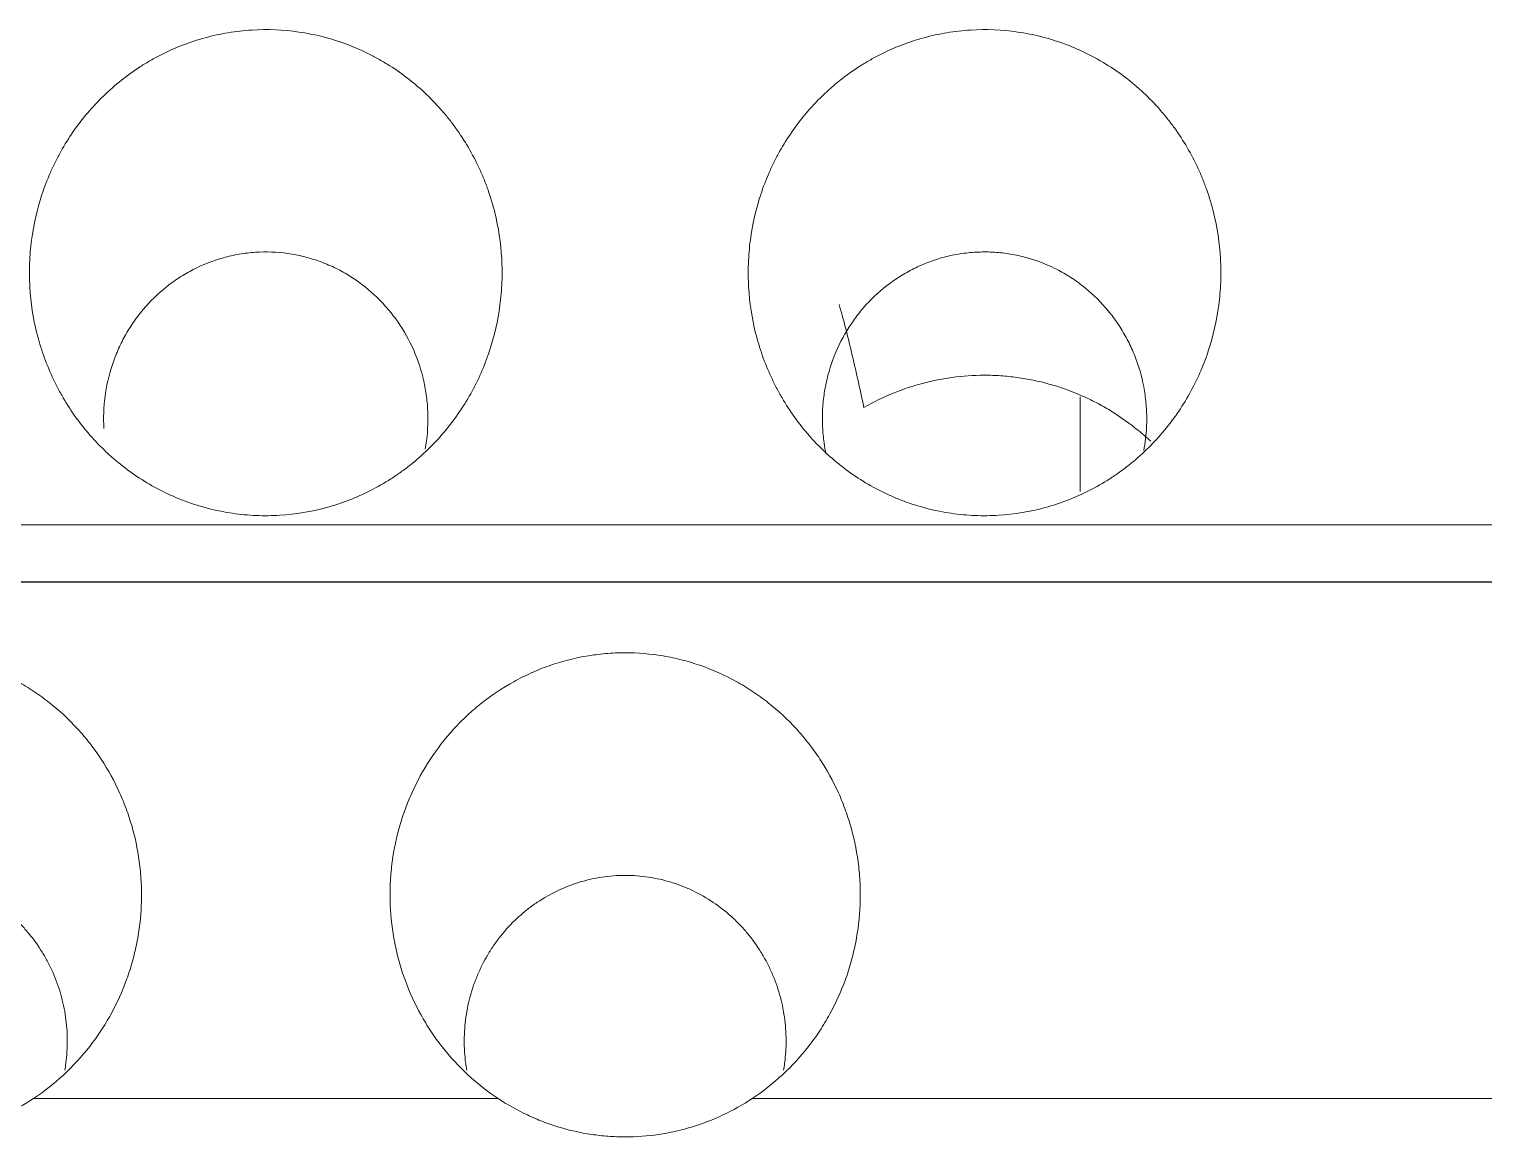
# Model space of a CAD drawing. Header units: inches. Extents: x 3778 to 56227, y -16914 to 35091.
# Drawn here: x 42629.28 to 42635.32, y -12661.26 to -12656.65 of the extents above; entities that cross this region are included whole.
import ezdxf

# ---------------------------------------------------------------- set-up
doc = ezdxf.new("R2010")
doc.units = ezdxf.units.IN
doc.header["$LTSCALE"] = 100
doc.header["$MEASUREMENT"] = 0
doc.linetypes.add('DH-HID2', pattern=[1.2, 0.8, -0.4])
doc.layers.add('2-con', color=2, linetype='Continuous')
doc.layers.add('FU-FURM', color=251, linetype='DH-HID2')
doc.layers.add('mark-B', color=2, linetype='Continuous', lineweight=20)

# ---------------------------------------------------------------- blocks, each defined once
blk = doc.blocks.new('cjscjdeh')
at = {"layer": 'FU-FURM', "color": 8}
blk.add_line((149349.5168, 68184.8848), (151549.5168, 68184.8848), dxfattribs=at)
blk = doc.blocks.new('무풍1WAY 대형')
at = {"layer": 'mark-B'}
for p, q in [((289.2596, -420.2368), (-384.8363, -420.2368)), ((50.4029, -420.3757), (50.4029, -420.7694))]:
    blk.add_line(p, q, dxfattribs=at)
for points, knots in [([(52.8226, -417.8514), (52.7839, -417.8259), (52.7435, -417.8031), (52.6799, -417.7731), (52.6582, -417.7639), (52.6146, -417.7471), (52.5926, -417.7396), (52.5259, -417.7194), (52.4806, -417.7092), (52.4114, -417.6989), (52.3881, -417.6963), (52.3411, -417.6928), (52.3177, -417.6919), (52.2476, -417.6919), (52.2013, -417.6954), (52.1323, -417.7056), (52.1093, -417.7099), (52.0637, -417.7201), (52.0408, -417.7261), (51.9735, -417.7465), (51.8867, -417.78), (51.8056, -417.8256), (51.7665, -417.8514)], [0, 0, 0, 0, 0.125, 0.125, 0.1875, 0.1875, 0.25, 0.25, 0.375, 0.375, 0.4375, 0.4375, 0.5, 0.5, 0.625, 0.625, 0.6875, 0.6875, 0.75, 0.75, 0.875, 1, 1, 1, 1]), ([(55.8101, -417.8514), (55.7715, -417.8259), (55.731, -417.8031), (55.6674, -417.7731), (55.6458, -417.7639), (55.6021, -417.7471), (55.5801, -417.7396), (55.5134, -417.7194), (55.4681, -417.7092), (55.3989, -417.6989), (55.3756, -417.6963), (55.3287, -417.6928), (55.3052, -417.6919), (55.2352, -417.6919), (55.1888, -417.6954), (55.1198, -417.7056), (55.0969, -417.7099), (55.0512, -417.7201), (55.0284, -417.7261), (54.9611, -417.7465), (54.8743, -417.78), (54.7931, -417.8256), (54.754, -417.8514)], [0, 0, 0, 0, 0.125, 0.125, 0.1875, 0.1875, 0.25, 0.25, 0.375, 0.375, 0.4375, 0.4375, 0.5, 0.5, 0.625, 0.625, 0.6875, 0.6875, 0.75, 0.75, 0.875, 1, 1, 1, 1]), ([(52.8226, -417.8514), (52.8676, -417.8812), (52.9094, -417.9142), (52.9869, -417.986), (53.0227, -418.0249), (53.0718, -418.0877), (53.0874, -418.1094), (53.117, -418.1542), (53.1308, -418.177), (53.1694, -418.2468), (53.1913, -418.295), (53.2186, -418.3698), (53.2267, -418.3951), (53.2411, -418.4467), (53.2473, -418.4727), (53.2626, -418.5508), (53.2688, -418.6033), (53.2721, -418.6825), (53.2721, -418.7091), (53.2702, -418.7623), (53.2682, -418.7891), (53.2592, -418.8684), (53.2492, -418.9203), (53.2283, -418.9967), (53.2204, -419.022), (53.207, -419.0595), (53.2022, -419.0719), (53.1922, -419.0967), (53.187, -419.109), (53.1596, -419.1701), (53.1341, -419.2166), (53.0761, -419.3052), (53.0437, -419.3472), (52.9986, -419.3967), (52.9893, -419.4065), (52.9704, -419.4256), (52.9416, -419.4536), (52.9114, -419.4797), (52.8489, -419.5291), (52.8047, -419.5587), (52.7343, -419.5977), (52.7101, -419.6098), (52.6611, -419.6319), (52.6362, -419.6418), (52.5608, -419.6684), (52.5092, -419.6819), (52.443, -419.6933), (52.4297, -419.6953), (52.4029, -419.6988), (52.3895, -419.7003), (52.3492, -419.7037), (52.3224, -419.7049), (52.2422, -419.705), (52.1889, -419.7006), (52.1227, -419.6894), (52.1095, -419.6868), (52.0831, -419.6812), (52.0699, -419.6781), (52.0308, -419.668), (52.0051, -419.6602), (51.9295, -419.6337), (51.8808, -419.612), (51.8103, -419.5732), (51.7871, -419.5592), (51.7424, -419.5294), (51.7208, -419.5137), (51.658, -419.4642), (51.6191, -419.428), (51.565, -419.3688), (51.5476, -419.3482), (51.5148, -419.3059), (51.4993, -419.2843), (51.4556, -419.2177), (51.4301, -419.1712), (51.4027, -419.1106), (51.3975, -419.0983), (51.3874, -419.0735), (51.3826, -419.061), (51.3691, -419.0232), (51.361, -418.9979), (51.34, -418.9212), (51.33, -418.8694), (51.3209, -418.7903), (51.3189, -418.7638), (51.3169, -418.7103), (51.3169, -418.6837), (51.3201, -418.6042), (51.3263, -418.5517), (51.3415, -418.4738), (51.3476, -418.448), (51.3618, -418.3966), (51.37, -418.371), (51.3973, -418.2959), (51.4192, -418.2477), (51.4575, -418.1782), (51.4712, -418.1555), (51.4931, -418.1222), (51.5007, -418.1112), (51.5163, -418.0894), (51.5243, -418.0787), (51.5656, -418.0257), (51.6016, -417.9865), (51.6796, -417.9143), (51.7214, -417.8812), (51.7665, -417.8514)], [0, 0, 0, 0, 0.03125, 0.03125, 0.0625, 0.0625, 0.078125, 0.078125, 0.09375, 0.09375, 0.125, 0.125, 0.140625, 0.140625, 0.15625, 0.15625, 0.1875, 0.1875, 0.203125, 0.203125, 0.21875, 0.21875, 0.25, 0.25, 0.265625, 0.265625, 0.273437, 0.273437, 0.28125, 0.28125, 0.3125, 0.3125, 0.34375, 0.34375, 0.351562, 0.351562, 0.359375, 0.375, 0.375, 0.40625, 0.40625, 0.421875, 0.421875, 0.4375, 0.4375, 0.46875, 0.46875, 0.476562, 0.476562, 0.484375, 0.484375, 0.5, 0.5, 0.53125, 0.53125, 0.539062, 0.539062, 0.546875, 0.546875, 0.5625, 0.5625, 0.59375, 0.59375, 0.609375, 0.609375, 0.625, 0.625, 0.65625, 0.65625, 0.671875, 0.671875, 0.6875, 0.6875, 0.71875, 0.71875, 0.726562, 0.726562, 0.734375, 0.734375, 0.75, 0.75, 0.78125, 0.78125, 0.796875, 0.796875, 0.8125, 0.8125, 0.84375, 0.84375, 0.859375, 0.859375, 0.875, 0.875, 0.90625, 0.90625, 0.921875, 0.921875, 0.929687, 0.929687, 0.9375, 0.9375, 0.96875, 0.96875, 1, 1, 1, 1]), ([(55.8101, -417.8514), (55.8551, -417.8812), (55.8969, -417.9142), (55.9744, -417.986), (56.0102, -418.0249), (56.0593, -418.0877), (56.075, -418.1094), (56.1046, -418.1542), (56.1184, -418.177), (56.157, -418.2468), (56.1789, -418.295), (56.2061, -418.3698), (56.2143, -418.3951), (56.2287, -418.4467), (56.2348, -418.4727), (56.2502, -418.5508), (56.2564, -418.6033), (56.2596, -418.6825), (56.2597, -418.7091), (56.2578, -418.7623), (56.2558, -418.7891), (56.2468, -418.8684), (56.2368, -418.9203), (56.2159, -418.9967), (56.2079, -419.022), (56.1945, -419.0595), (56.1898, -419.0719), (56.1798, -419.0967), (56.1745, -419.109), (56.1471, -419.1701), (56.1216, -419.2166), (56.0637, -419.3052), (56.0312, -419.3472), (55.9861, -419.3967), (55.9768, -419.4065), (55.958, -419.4256), (55.9292, -419.4536), (55.8989, -419.4797), (55.8365, -419.5291), (55.7922, -419.5587), (55.7219, -419.5977), (55.6977, -419.6098), (55.6486, -419.6319), (55.6238, -419.6418), (55.5483, -419.6684), (55.4967, -419.6819), (55.4306, -419.6933), (55.4173, -419.6953), (55.3905, -419.6988), (55.377, -419.7003), (55.3367, -419.7037), (55.3099, -419.7049), (55.2297, -419.705), (55.1765, -419.7006), (55.1103, -419.6894), (55.0971, -419.6868), (55.0707, -419.6812), (55.0575, -419.6781), (55.0183, -419.668), (54.9927, -419.6602), (54.917, -419.6337), (54.8683, -419.612), (54.7978, -419.5732), (54.7747, -419.5592), (54.7299, -419.5294), (54.7083, -419.5137), (54.6456, -419.4642), (54.6066, -419.428), (54.5525, -419.3688), (54.5351, -419.3482), (54.5023, -419.3059), (54.4868, -419.2843), (54.4431, -419.2177), (54.4176, -419.1712), (54.3903, -419.1106), (54.385, -419.0983), (54.375, -419.0735), (54.3702, -419.061), (54.3566, -419.0232), (54.3486, -418.9979), (54.3276, -418.9212), (54.3175, -418.8694), (54.3085, -418.7903), (54.3064, -418.7638), (54.3044, -418.7103), (54.3045, -418.6837), (54.3077, -418.6042), (54.3138, -418.5517), (54.329, -418.4738), (54.3351, -418.448), (54.3494, -418.3966), (54.3575, -418.371), (54.3848, -418.2959), (54.4067, -418.2477), (54.445, -418.1782), (54.4587, -418.1555), (54.4807, -418.1222), (54.4882, -418.1112), (54.5038, -418.0894), (54.5119, -418.0787), (54.5532, -418.0257), (54.5892, -417.9865), (54.6671, -417.9143), (54.709, -417.8812), (54.754, -417.8514)], [0, 0, 0, 0, 0.03125, 0.03125, 0.0625, 0.0625, 0.078125, 0.078125, 0.09375, 0.09375, 0.125, 0.125, 0.140625, 0.140625, 0.15625, 0.15625, 0.1875, 0.1875, 0.203125, 0.203125, 0.21875, 0.21875, 0.25, 0.25, 0.265625, 0.265625, 0.273437, 0.273437, 0.28125, 0.28125, 0.3125, 0.3125, 0.34375, 0.34375, 0.351562, 0.351562, 0.359375, 0.375, 0.375, 0.40625, 0.40625, 0.421875, 0.421875, 0.4375, 0.4375, 0.46875, 0.46875, 0.476563, 0.476563, 0.484375, 0.484375, 0.5, 0.5, 0.53125, 0.53125, 0.539063, 0.539063, 0.546875, 0.546875, 0.5625, 0.5625, 0.59375, 0.59375, 0.609375, 0.609375, 0.625, 0.625, 0.65625, 0.65625, 0.671875, 0.671875, 0.6875, 0.6875, 0.71875, 0.71875, 0.726562, 0.726562, 0.734375, 0.734375, 0.75, 0.75, 0.78125, 0.78125, 0.796875, 0.796875, 0.8125, 0.8125, 0.84375, 0.84375, 0.859375, 0.859375, 0.875, 0.875, 0.90625, 0.90625, 0.921875, 0.921875, 0.929687, 0.929687, 0.9375, 0.9375, 0.96875, 0.96875, 1, 1, 1, 1]), ([(51.6361, -417.969), (51.6344, -417.9789), (51.6329, -417.9889), (51.6274, -418.0306), (51.6255, -418.0625), (51.6257, -418.1103), (51.6264, -418.1263), (51.6287, -418.1583), (51.6304, -418.1744), (51.6373, -418.2223), (51.6506, -418.2849), (51.6722, -418.345), (51.6915, -418.3891), (51.6986, -418.4037), (51.7136, -418.4323), (51.7216, -418.4463), (51.7468, -418.4872), (51.7654, -418.5132), (51.7961, -418.5502), (51.8068, -418.5622), (51.829, -418.5854), (51.8407, -418.5968), (51.8768, -418.6295), (51.9274, -418.6691), (51.9832, -418.7011), (52.0271, -418.7221), (52.0421, -418.7286), (52.0723, -418.7404), (52.0876, -418.7458), (52.1339, -418.76), (52.1652, -418.7672), (52.2131, -418.7744), (52.2292, -418.7763), (52.2618, -418.7787), (52.2781, -418.7793), (52.3268, -418.7793), (52.3589, -418.7769), (52.4068, -418.7698), (52.4226, -418.7668), (52.4542, -418.7596), (52.4701, -418.7554), (52.5168, -418.7411), (52.5769, -418.7175), (52.6329, -418.6856), (52.6734, -418.6584), (52.6866, -418.6488), (52.712, -418.6289), (52.7243, -418.6185), (52.76, -418.5862), (52.7822, -418.563), (52.8131, -418.5258), (52.8231, -418.513), (52.8419, -418.4867), (52.8508, -418.4733), (52.8761, -418.4323), (52.8909, -418.4039), (52.9103, -418.36), (52.9162, -418.3451), (52.9271, -418.3148), (52.9321, -418.2993), (52.9453, -418.2529), (52.9585, -418.1903), (52.9632, -418.1266), (52.9635, -418.0783), (52.963, -418.0621), (52.961, -418.03), (52.9595, -418.0141), (52.9561, -417.9887), (52.9547, -417.9793), (52.9531, -417.9699)], [0, 0, 0, 0, 0.012777, 0.012777, 0.053404, 0.053404, 0.073718, 0.073718, 0.094031, 0.094031, 0.134659, 0.175286, 0.175286, 0.1956, 0.1956, 0.215913, 0.215913, 0.25654, 0.25654, 0.276854, 0.276854, 0.297168, 0.297168, 0.337795, 0.378422, 0.378422, 0.398736, 0.398736, 0.41905, 0.41905, 0.459677, 0.459677, 0.479991, 0.479991, 0.500304, 0.500304, 0.540932, 0.540932, 0.561245, 0.561245, 0.581559, 0.581559, 0.622186, 0.662813, 0.662813, 0.683127, 0.683127, 0.703441, 0.703441, 0.744068, 0.744068, 0.764382, 0.764382, 0.784695, 0.784695, 0.825323, 0.825323, 0.845636, 0.845636, 0.86595, 0.86595, 0.906577, 0.947204, 0.947204, 0.967518, 0.967518, 0.987832, 0.987832, 1, 1, 1, 1]), ([(54.6237, -417.969), (54.6219, -417.9789), (54.6204, -417.9889), (54.615, -418.0306), (54.613, -418.0625), (54.6133, -418.1103), (54.6139, -418.1263), (54.6163, -418.1583), (54.618, -418.1744), (54.6248, -418.2223), (54.6381, -418.2849), (54.6597, -418.345), (54.6791, -418.3891), (54.6861, -418.4037), (54.7011, -418.4323), (54.7091, -418.4463), (54.7344, -418.4872), (54.753, -418.5132), (54.7837, -418.5502), (54.7943, -418.5622), (54.8166, -418.5855), (54.8282, -418.5968), (54.8643, -418.6295), (54.915, -418.6691), (54.9708, -418.7011), (55.0146, -418.7221), (55.0296, -418.7286), (55.0599, -418.7404), (55.0752, -418.7458), (55.1214, -418.76), (55.1528, -418.7672), (55.2007, -418.7744), (55.2168, -418.7763), (55.2493, -418.7787), (55.2657, -418.7793), (55.3143, -418.7793), (55.3465, -418.7769), (55.3943, -418.7698), (55.4102, -418.7668), (55.4418, -418.7596), (55.4576, -418.7554), (55.5043, -418.7411), (55.5644, -418.7175), (55.6205, -418.6856), (55.6609, -418.6584), (55.6741, -418.6488), (55.6996, -418.6289), (55.7119, -418.6185), (55.7476, -418.5862), (55.7698, -418.563), (55.8007, -418.5258), (55.8106, -418.513), (55.8295, -418.4867), (55.8384, -418.4733), (55.8636, -418.4323), (55.8785, -418.4039), (55.8978, -418.36), (55.9038, -418.3451), (55.9147, -418.3148), (55.9196, -418.2993), (55.9328, -418.2529), (55.946, -418.1903), (55.9508, -418.1266), (55.951, -418.0783), (55.9506, -418.0621), (55.9485, -418.03), (55.947, -418.0141), (55.9437, -417.9887), (55.9423, -417.9793), (55.9406, -417.9699)], [0, 0, 0, 0, 0.012777, 0.012777, 0.053405, 0.053405, 0.073718, 0.073718, 0.094032, 0.094032, 0.134659, 0.175286, 0.175286, 0.1956, 0.1956, 0.215914, 0.215914, 0.256541, 0.256541, 0.276855, 0.276855, 0.297168, 0.297168, 0.337796, 0.378423, 0.378423, 0.398736, 0.398736, 0.41905, 0.41905, 0.459677, 0.459677, 0.479991, 0.479991, 0.500305, 0.500305, 0.540932, 0.540932, 0.561246, 0.561246, 0.581559, 0.581559, 0.622186, 0.662814, 0.662814, 0.683127, 0.683127, 0.703441, 0.703441, 0.744068, 0.744068, 0.764382, 0.764382, 0.784695, 0.784695, 0.825323, 0.825323, 0.845636, 0.845636, 0.86595, 0.86595, 0.906577, 0.947205, 0.947205, 0.967518, 0.967518, 0.987832, 0.987832, 1, 1, 1, 1]), ([(51.7813, -421.2256), (51.7775, -421.1602), (51.7677, -421.0964), (51.7366, -420.9718), (51.7153, -420.9109), (51.6811, -420.8368), (51.6738, -420.8221), (51.6587, -420.7931), (51.635, -420.7503), (51.5909, -420.6824), (51.5505, -420.6317), (51.5183, -420.5951), (51.5072, -420.5831), (51.4844, -420.5596), (51.4726, -420.5481), (51.4126, -420.492), (51.3608, -420.4525), (51.2777, -420.4013), (51.2491, -420.3856), (51.2048, -420.3641), (51.1897, -420.3573), (51.1594, -420.3444), (51.1441, -420.3384), (51.0671, -420.3103), (51.0039, -420.2943), (50.9228, -420.2825), (50.9065, -420.2805), (50.8737, -420.2774), (50.8571, -420.2763), (50.8077, -420.2742), (50.7749, -420.2746), (50.6771, -420.2806), (50.6125, -420.2912), (50.4848, -420.3261), (50.4239, -420.3497), (50.3366, -420.3941), (50.3083, -420.4104), (50.2668, -420.437), (50.2531, -420.4463), (50.2264, -420.4654), (50.2133, -420.4753), (50.1494, -420.5261), (50.1027, -420.5714), (50.0394, -420.6461), (50.0193, -420.6723), (49.9821, -420.726), (49.9477, -420.7812), (49.9189, -420.8392), (49.8928, -420.8986), (49.881, -420.929), (49.8502, -421.0223), (49.8358, -421.0855), (49.8232, -421.1816), (49.8204, -421.2138), (49.818, -421.2788), (49.8183, -421.3117), (49.8238, -421.4091), (49.8334, -421.4729), (49.8568, -421.5672), (49.8661, -421.5983), (49.8824, -421.6446), (49.8882, -421.6599), (49.9004, -421.6901), (49.9069, -421.705), (49.941, -421.7787), (49.9736, -421.8345), (50.0211, -421.9005), (50.031, -421.9135), (50.0514, -421.9391), (50.062, -421.9518), (50.0945, -421.9887), (50.1172, -422.012), (50.1885, -422.0785), (50.2401, -422.118), (50.31, -422.1611), (50.3243, -422.1694), (50.3532, -422.1852), (50.397, -422.2078), (50.472, -422.2395), (50.5344, -422.2587), (50.5821, -422.2708), (50.5981, -422.2744), (50.6304, -422.2809), (50.6468, -422.2837), (50.7284, -422.2955), (50.7936, -422.2982), (50.8916, -422.2922), (50.9243, -422.2886), (50.9896, -422.2777), (51.0217, -422.2707), (51.1164, -422.2448), (51.1773, -422.2213), (51.2506, -422.184), (51.2652, -422.1761), (51.2937, -422.1597), (51.3357, -422.1342), (51.4019, -422.0867), (51.4509, -422.0438), (51.4979, -421.9982), (51.5205, -421.9741), (51.5838, -421.8993), (51.6207, -421.8459), (51.6603, -421.775), (51.6679, -421.7606), (51.6824, -421.7314), (51.6894, -421.7165), (51.7091, -421.6715), (51.7208, -421.6411), (51.7512, -421.5488), (51.7656, -421.4858), (51.7784, -421.3889), (51.7812, -421.3562), (51.7835, -421.2909), (51.7832, -421.2583), (51.7813, -421.2256)], [0, 0, 0, 0, 0.03125, 0.03125, 0.0625, 0.0625, 0.070313, 0.070313, 0.078125, 0.09375, 0.109375, 0.109375, 0.117188, 0.117188, 0.125, 0.125, 0.15625, 0.15625, 0.171875, 0.171875, 0.179687, 0.179687, 0.1875, 0.1875, 0.21875, 0.21875, 0.226563, 0.226563, 0.234375, 0.234375, 0.25, 0.25, 0.28125, 0.28125, 0.3125, 0.3125, 0.328125, 0.328125, 0.335937, 0.335937, 0.34375, 0.34375, 0.375, 0.375, 0.390625, 0.390625, 0.40625, 0.421875, 0.421875, 0.4375, 0.4375, 0.46875, 0.46875, 0.484375, 0.484375, 0.5, 0.5, 0.53125, 0.53125, 0.546875, 0.546875, 0.554687, 0.554687, 0.5625, 0.5625, 0.59375, 0.59375, 0.601562, 0.601562, 0.609375, 0.609375, 0.625, 0.625, 0.65625, 0.65625, 0.664062, 0.664062, 0.671875, 0.6875, 0.703125, 0.703125, 0.710937, 0.710937, 0.71875, 0.71875, 0.75, 0.75, 0.765625, 0.765625, 0.78125, 0.78125, 0.8125, 0.8125, 0.820312, 0.820312, 0.828125, 0.84375, 0.859375, 0.859375, 0.875, 0.875, 0.90625, 0.90625, 0.914062, 0.914062, 0.921875, 0.921875, 0.9375, 0.9375, 0.96875, 0.96875, 0.984375, 0.984375, 1, 1, 1, 1]), ([(54.7688, -421.2256), (54.7651, -421.1602), (54.7553, -421.0964), (54.7241, -420.9718), (54.7028, -420.9109), (54.6686, -420.8368), (54.6613, -420.8221), (54.6462, -420.7931), (54.6226, -420.7503), (54.5784, -420.6824), (54.538, -420.6317), (54.5058, -420.5951), (54.4947, -420.5831), (54.4719, -420.5596), (54.4602, -420.5481), (54.4001, -420.492), (54.3484, -420.4525), (54.2653, -420.4013), (54.2367, -420.3856), (54.1924, -420.3641), (54.1773, -420.3573), (54.1469, -420.3444), (54.1316, -420.3384), (54.0546, -420.3103), (53.9914, -420.2943), (53.9104, -420.2825), (53.894, -420.2805), (53.8612, -420.2774), (53.8446, -420.2763), (53.7952, -420.2742), (53.7624, -420.2746), (53.6646, -420.2806), (53.6001, -420.2912), (53.4723, -420.3261), (53.4114, -420.3497), (53.3242, -420.3941), (53.2958, -420.4104), (53.2543, -420.437), (53.2406, -420.4463), (53.2139, -420.4654), (53.2008, -420.4753), (53.1369, -420.5261), (53.0903, -420.5714), (53.0269, -420.6461), (53.0068, -420.6723), (52.9696, -420.726), (52.9353, -420.7812), (52.9064, -420.8392), (52.8803, -420.8986), (52.8686, -420.929), (52.8378, -421.0223), (52.8234, -421.0855), (52.8107, -421.1816), (52.808, -421.2138), (52.8055, -421.2788), (52.8058, -421.3117), (52.8113, -421.4091), (52.821, -421.4729), (52.8444, -421.5671), (52.8537, -421.5983), (52.8699, -421.6446), (52.8757, -421.6599), (52.888, -421.6901), (52.8945, -421.705), (52.9285, -421.7787), (52.9611, -421.8345), (53.0087, -421.9005), (53.0185, -421.9135), (53.0389, -421.9391), (53.0495, -421.9518), (53.082, -421.9887), (53.1047, -422.012), (53.176, -422.0785), (53.2276, -422.118), (53.2976, -422.1611), (53.3119, -422.1694), (53.3407, -422.1852), (53.3845, -422.2078), (53.4596, -422.2395), (53.522, -422.2587), (53.5696, -422.2708), (53.5856, -422.2744), (53.618, -422.2808), (53.6343, -422.2837), (53.7159, -422.2955), (53.7812, -422.2982), (53.8791, -422.2922), (53.9118, -422.2886), (53.9772, -422.2777), (54.0093, -422.2707), (54.1039, -422.2448), (54.1648, -422.2213), (54.2382, -422.184), (54.2527, -422.1761), (54.2813, -422.1597), (54.3233, -422.1342), (54.3895, -422.0867), (54.4385, -422.0438), (54.4854, -421.9982), (54.508, -421.9741), (54.5713, -421.8992), (54.6082, -421.8459), (54.6479, -421.775), (54.6555, -421.7606), (54.67, -421.7313), (54.6769, -421.7165), (54.6967, -421.6715), (54.7083, -421.6411), (54.7388, -421.5488), (54.7532, -421.4858), (54.7659, -421.3889), (54.7687, -421.3562), (54.7711, -421.2909), (54.7707, -421.2583), (54.7688, -421.2256)], [0, 0, 0, 0, 0.03125, 0.03125, 0.0625, 0.0625, 0.070313, 0.070313, 0.078125, 0.09375, 0.109375, 0.109375, 0.117188, 0.117188, 0.125, 0.125, 0.15625, 0.15625, 0.171875, 0.171875, 0.179688, 0.179688, 0.1875, 0.1875, 0.21875, 0.21875, 0.226562, 0.226562, 0.234375, 0.234375, 0.25, 0.25, 0.28125, 0.28125, 0.3125, 0.3125, 0.328125, 0.328125, 0.335937, 0.335937, 0.34375, 0.34375, 0.375, 0.375, 0.390625, 0.390625, 0.40625, 0.421875, 0.421875, 0.4375, 0.4375, 0.46875, 0.46875, 0.484375, 0.484375, 0.5, 0.5, 0.53125, 0.53125, 0.546875, 0.546875, 0.554687, 0.554687, 0.5625, 0.5625, 0.59375, 0.59375, 0.601562, 0.601562, 0.609375, 0.609375, 0.625, 0.625, 0.65625, 0.65625, 0.664062, 0.664062, 0.671875, 0.6875, 0.703125, 0.703125, 0.710937, 0.710937, 0.71875, 0.71875, 0.75, 0.75, 0.765625, 0.765625, 0.78125, 0.78125, 0.8125, 0.8125, 0.820312, 0.820312, 0.828125, 0.84375, 0.859375, 0.859375, 0.875, 0.875, 0.90625, 0.90625, 0.914062, 0.914062, 0.921875, 0.921875, 0.9375, 0.9375, 0.96875, 0.96875, 0.984375, 0.984375, 1, 1, 1, 1]), ([(51.4123, -420.9697), (51.3938, -421.0107), (51.3717, -421.0493), (51.3333, -421.1038), (51.3196, -421.1214), (51.2903, -421.1553), (51.2747, -421.1717), (51.226, -421.2181), (51.1908, -421.2455), (51.1341, -421.2812), (51.1145, -421.2923), (51.0739, -421.3125), (51.0533, -421.3214), (50.9904, -421.3451), (50.9472, -421.3566), (50.8914, -421.3653), (50.8802, -421.3668), (50.8576, -421.3692), (50.8239, -421.3718), (50.7678, -421.3719), (50.7232, -421.3673), (50.6899, -421.3622), (50.6787, -421.3602), (50.6566, -421.3556), (50.6455, -421.353), (50.5909, -421.3387), (50.549, -421.323), (50.4988, -421.2982), (50.4888, -421.2929), (50.4692, -421.282), (50.4594, -421.2762), (50.4307, -421.2582), (50.4123, -421.2453), (50.3594, -421.2042), (50.327, -421.1735), (50.2901, -421.131), (50.283, -421.1222), (50.2691, -421.1046), (50.249, -421.0776), (50.219, -421.0305), (50.1987, -420.9907), (50.1801, -420.9497), (50.1719, -420.9287), (50.1502, -420.865), (50.1399, -420.8219), (50.1306, -420.756), (50.1285, -420.7338), (50.1269, -420.7004), (50.1267, -420.6891), (50.1267, -420.6667), (50.127, -420.6556), (50.129, -420.6111), (50.1329, -420.5781), (50.1391, -420.5455)], [0, 0, 0, 0, 0.067799, 0.067799, 0.101698, 0.101698, 0.135598, 0.135598, 0.203397, 0.203397, 0.237296, 0.237296, 0.271196, 0.271196, 0.338995, 0.338995, 0.355944, 0.355944, 0.372894, 0.406793, 0.440693, 0.440693, 0.457643, 0.457643, 0.474592, 0.474592, 0.542391, 0.542391, 0.559341, 0.559341, 0.576291, 0.576291, 0.61019, 0.61019, 0.677989, 0.677989, 0.694939, 0.694939, 0.711889, 0.745788, 0.779688, 0.779688, 0.813587, 0.813587, 0.881386, 0.881386, 0.915285, 0.915285, 0.932235, 0.932235, 0.949185, 0.949185, 1, 1, 1, 1]), ([(51.4598, -420.5323), (51.4629, -420.5472), (51.4655, -420.5621), (51.4692, -420.5883), (51.4705, -420.5995), (51.4727, -420.6217), (51.475, -420.6551), (51.4751, -420.7105), (51.471, -420.7547), (51.4649, -420.7987), (51.4607, -420.8208), (51.4452, -420.8863), (51.4308, -420.9286), (51.4123, -420.9697)], [0, 0, 0, 0, 0.101934, 0.101934, 0.176773, 0.176773, 0.251612, 0.40129, 0.550967, 0.550967, 0.700645, 0.700645, 1, 1, 1, 1]), ([(54.4611, -420.6368), (54.4637, -420.6816), (54.4604, -420.7702), (54.4411, -420.8565), (54.4237, -420.9097), (54.42, -420.9203), (54.412, -420.9412), (54.3994, -420.9723), (54.3748, -421.0221), (54.3514, -421.0599), (54.3325, -421.0874), (54.3259, -421.0965), (54.3124, -421.1143), (54.3053, -421.1232), (54.2691, -421.1663), (54.2371, -421.1974), (54.185, -421.2392), (54.1668, -421.2523), (54.1291, -421.2768), (54.1094, -421.2882), (54.0494, -421.3191), (54.0078, -421.3354), (53.9537, -421.3504), (53.9428, -421.3532), (53.9208, -421.3581), (53.9096, -421.3603), (53.8761, -421.366), (53.8537, -421.3687), (53.7866, -421.3731), (53.7418, -421.3715), (53.6856, -421.3636), (53.6744, -421.3617), (53.6522, -421.3574), (53.6192, -421.3501), (53.5657, -421.3338), (53.5242, -421.3165), (53.4937, -421.3019), (53.4836, -421.2968), (53.4637, -421.286), (53.454, -421.2804), (53.406, -421.2511), (53.3704, -421.2241), (53.3293, -421.1861), (53.3212, -421.1782), (53.3055, -421.1621), (53.2978, -421.1538), (53.2754, -421.1286), (53.2614, -421.1112), (53.2222, -421.0571), (53.1995, -421.0187), (53.1615, -420.9371), (53.1467, -420.8952), (53.1304, -420.8306), (53.126, -420.8088), (53.1192, -420.7647), (53.1168, -420.7423), (53.1128, -420.6755), (53.1144, -420.6312), (53.1216, -420.5752), (53.1234, -420.5633), (53.1256, -420.5514)], [0, 0, 0, 0, 0.057902, 0.115804, 0.115804, 0.13028, 0.13028, 0.144755, 0.173707, 0.202658, 0.202658, 0.217133, 0.217133, 0.231609, 0.231609, 0.289511, 0.289511, 0.318462, 0.318462, 0.347413, 0.347413, 0.405315, 0.405315, 0.419791, 0.419791, 0.434266, 0.434266, 0.463218, 0.463218, 0.52112, 0.52112, 0.535595, 0.535595, 0.550071, 0.579022, 0.607973, 0.607973, 0.622449, 0.622449, 0.636924, 0.636924, 0.694826, 0.694826, 0.709302, 0.709302, 0.723777, 0.723777, 0.752729, 0.752729, 0.810631, 0.810631, 0.868533, 0.868533, 0.897484, 0.897484, 0.926435, 0.926435, 0.984337, 0.984337, 1, 1, 1, 1]), ([(51.3023, -420.7244), (51.2631, -420.7469), (51.1823, -420.7865), (51.097, -420.8151), (51.0312, -420.8322), (51.0088, -420.8373), (50.9642, -420.8457), (50.9418, -420.8491), (50.8747, -420.8572), (50.8297, -420.8595), (50.7621, -420.8584), (50.7395, -420.8573), (50.6943, -420.8535), (50.6716, -420.8508), (50.6042, -420.8404), (50.5162, -420.8207), (50.4317, -420.7894), (50.3696, -420.7616), (50.3491, -420.7516), (50.3091, -420.7303), (50.2895, -420.7191), (50.2322, -420.6835), (50.1957, -420.6574), (50.1436, -420.6147), (50.1266, -420.5998), (50.1101, -420.5844), (50.1101, -420.5844), (50.11, -420.5843)], [0, 0, 0, 0, 0.105258, 0.210515, 0.210515, 0.263144, 0.263144, 0.315773, 0.315773, 0.42103, 0.42103, 0.473659, 0.473659, 0.526288, 0.526288, 0.631545, 0.736803, 0.736803, 0.789431, 0.789431, 0.84206, 0.84206, 0.947318, 0.947318, 0.999946, 0.999946, 1, 1, 1, 1]), ([(51.3023, -420.7244), (51.3109, -420.7645), (51.3195, -420.804), (51.3366, -420.8812), (51.3452, -420.9189), (51.3623, -420.9917), (51.3709, -421.0269), (51.3838, -421.0767), (51.3881, -421.0929), (51.3967, -421.1239), (51.401, -421.1388), (51.4053, -421.1528)], [0, 0, 0, 0, 0.25, 0.25, 0.5, 0.5, 0.75, 0.75, 0.875, 0.875, 1, 1, 1, 1])]:
    blk.add_open_spline(points, degree=3, knots=knots, dxfattribs=at)
for points in [[(51.7665, -417.8514), (34.6291, -417.8514), (17.4918, -417.8514), (0.3545, -417.8514)], [(54.754, -417.8514), (54.1102, -417.8514), (53.4664, -417.8514), (52.8226, -417.8514)]]:
    blk.add_open_spline(points, degree=3, dxfattribs=at)
blk = doc.blocks.new('dpdjzjs')
at = {"layer": 'mark-B', "rotation": 180}
blk.add_blockref('무풍1WAY 대형', (178654.9147, 88751.491), dxfattribs=at)

msp = doc.modelspace()

# ---------------------------------------------------------------- block references
msp.add_blockref('cjscjdeh', (-107842.9668, -80843.8362))
at = {"layer": '2-con'}
msp.add_blockref('dpdjzjs', (-135970.8648, -101830.4424), dxfattribs=at)

doc.saveas('drawing.dxf')
